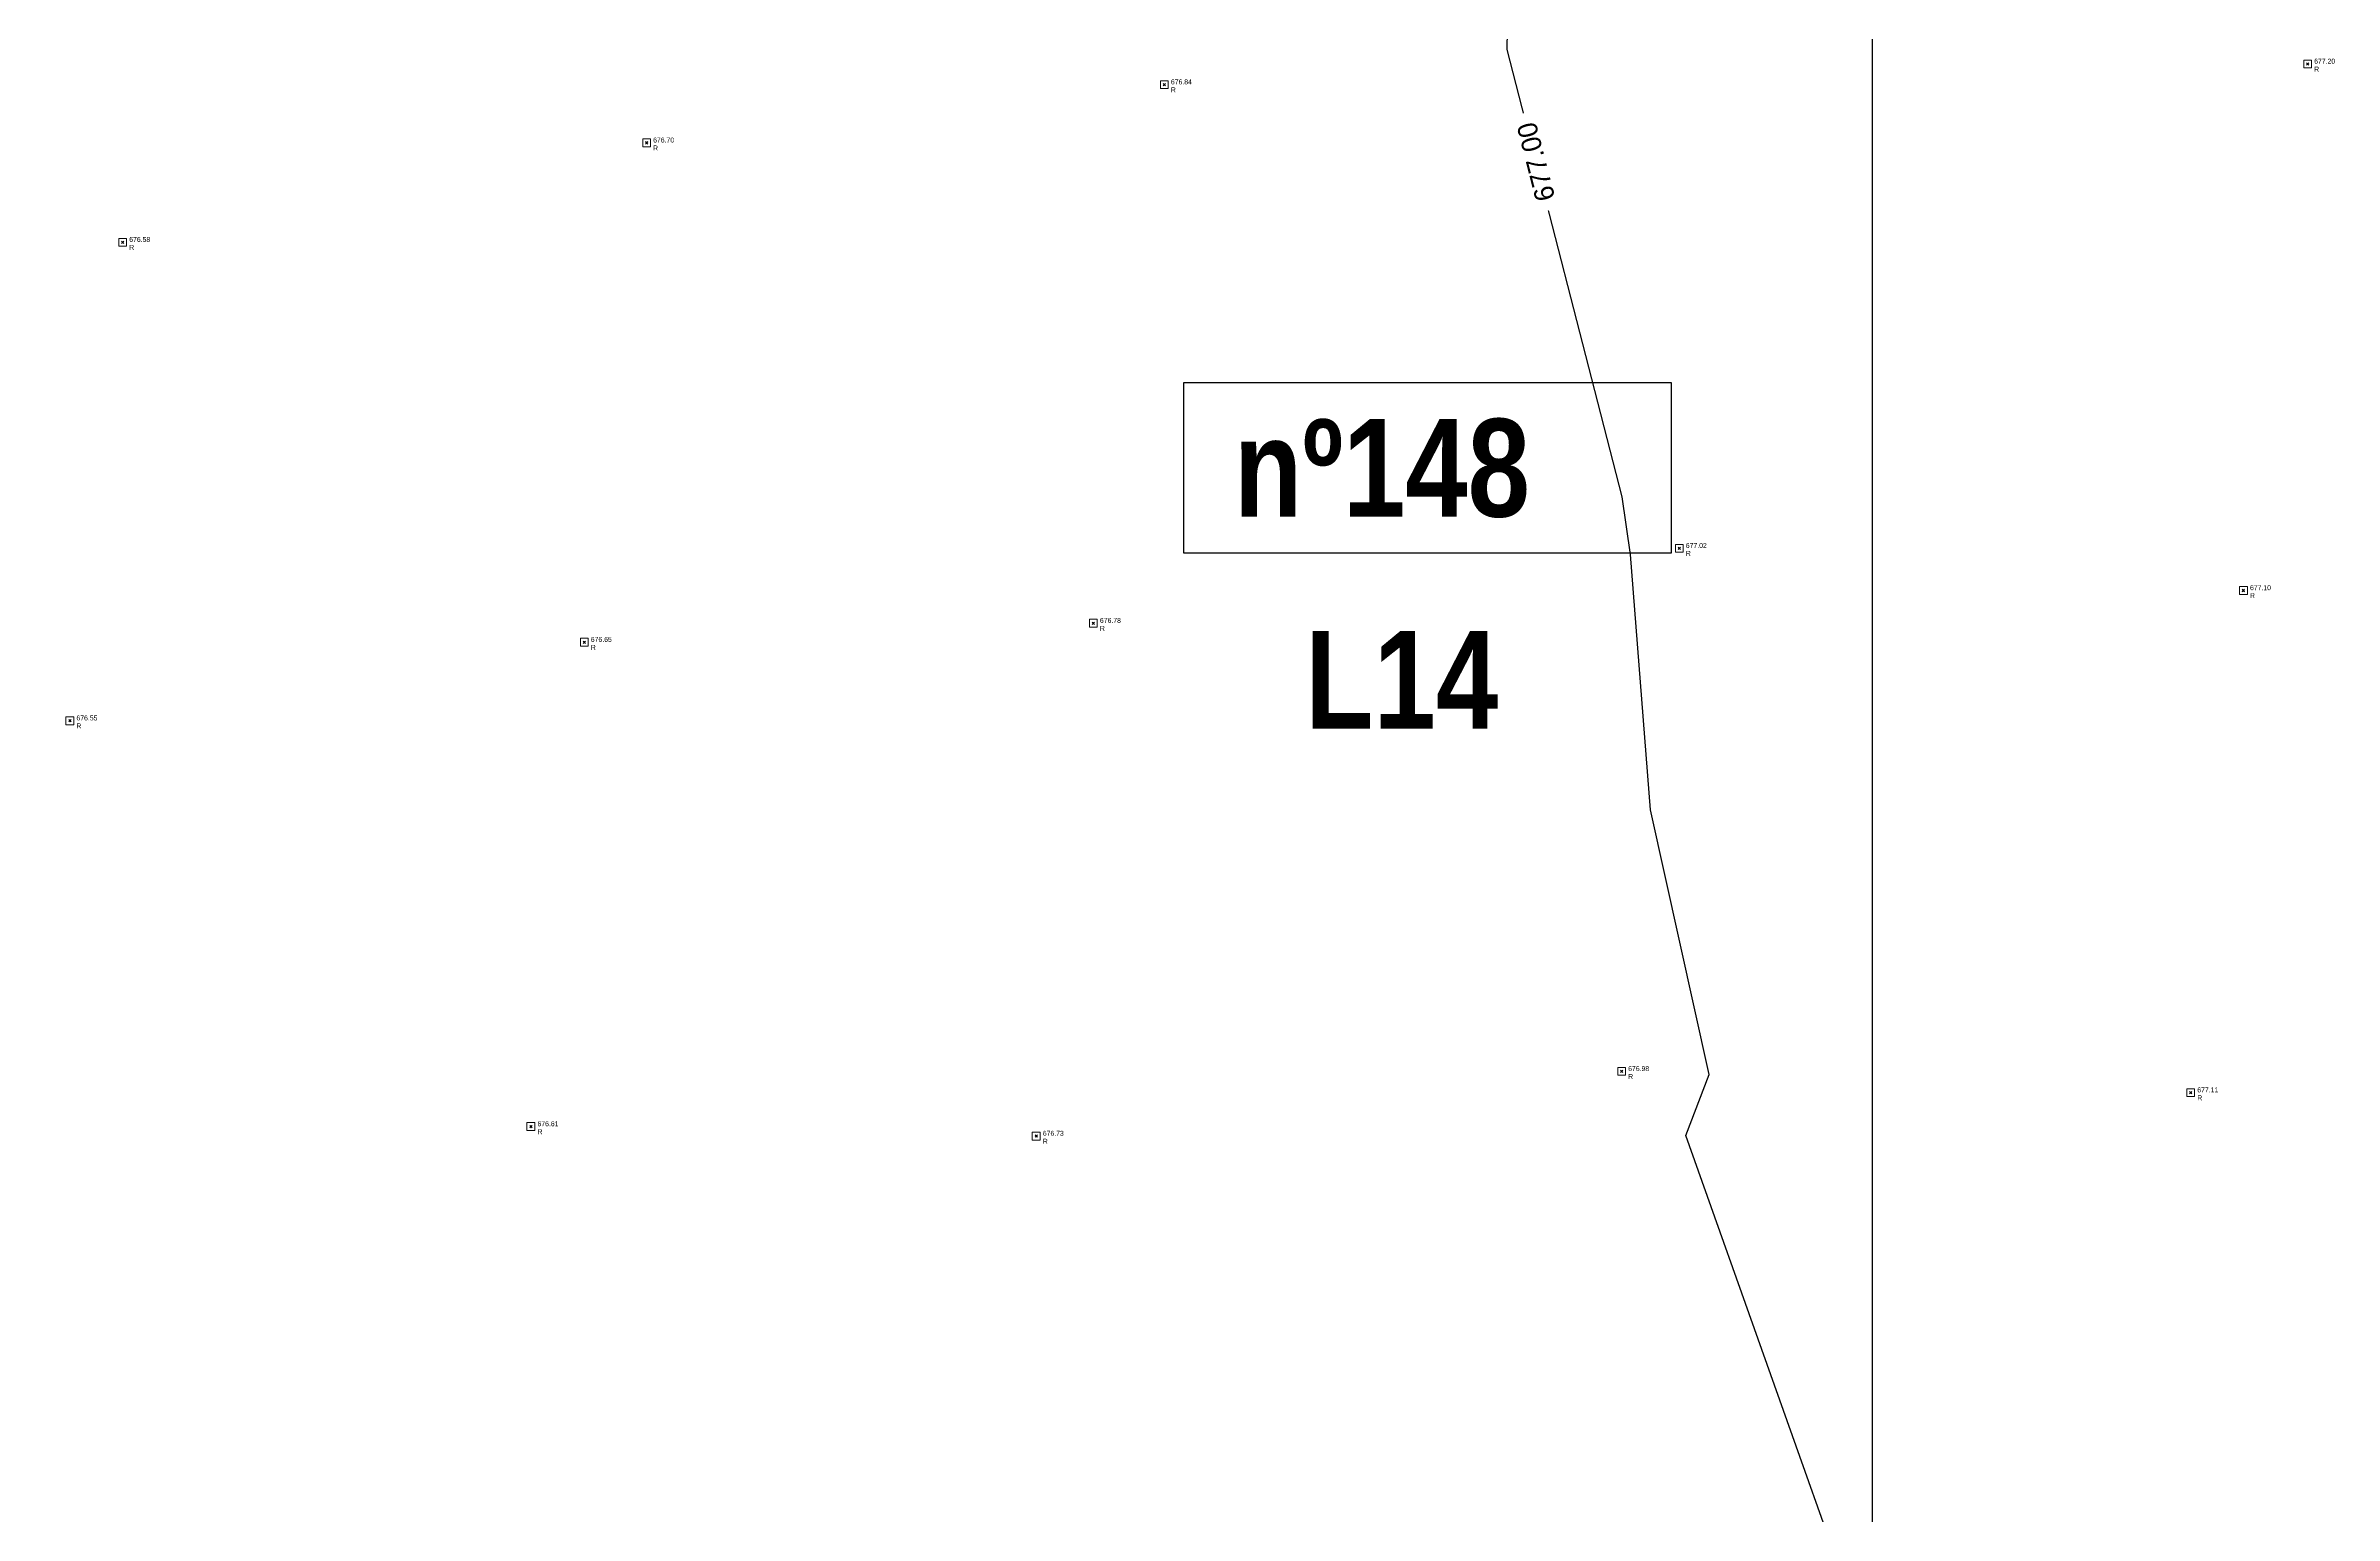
# Model space of a CAD drawing. Extents: x 350769 to 354978, y 6304672 to 6307963.
# Drawn here: x 352353.3 to 352411.8, y 6305642.5 to 6305680 of the extents above; entities that cross this region are included whole.
import ezdxf

# ---------------------------------------------------------------- set-up
doc = ezdxf.new("R2010")
doc.units = 0
doc.header["$PDMODE"] = 35
doc.header["$PDSIZE"] = 0.03
for name, pattern in [('4.0 - LO RECABARREN - DESNIVEL NUEVO$0$HIDDEN', [0.375, 0.25, -0.125]), ('CONTINUOS', [0]), ('DASHED', [19.05, 12.7, -6.35])]:
    doc.linetypes.add(name, pattern=pattern)
doc.layers.get('0').update_dxf_attribs({"linetype": 'CONTINUOUS'})
for name, color, linetype in [('03_S2_Pav ext_Borde vereda', 7, 'CONTINUOUS'), ('1-coordenadas', 8, 'CONTINUOUS'), ('C-TINN', 5, 'CONTINUOUS'), ('C-TOPO-MINR', 8, 'CONTINUOUS'), ('V-NODE DIC 2005', 4, 'CONTINUOUS'), ('V-NODE-TEXT DIC 2005', 2, 'CONTINUOUS')]:
    doc.layers.add(name, color=color, linetype=linetype)
doc.layers.add('0_ASD_TOPOGRAFIA_ELEMENTOS', color=9, linetype='CONTINUOS', lineweight=5, true_color=0xbdbdbd)
doc.styles.add('NEW TURNER_TITULOS', font='techb___.ttf')

# ---------------------------------------------------------------- blocks, each defined once
blk = doc.blocks.new('COORDENADAS')
at = {"layer": '1-coordenadas'}
blk.add_line((220, -900.625), (220, -0.625), dxfattribs=at)
blk = doc.blocks.new('A$C27410629')
blk.add_lwpolyline([(178.43, 909.698), (190.887, 909.698), (190.887, 905.338), (178.43, 905.338)], close=True)
at = {"char_height": 2.5, "attachment_point": 1, "style": 'NEW TURNER_TITULOS'}
for s, heights, insert in [('nº148', [-2.548], (179.709, 908.767)), ('L14', [-2.533], (181.532, 903.35))]:
    blk.add_mtext_dynamic_manual_height_columns(s, width=20.98523, gutter_width=12.5, heights=heights, dxfattribs=dict(at, insert=insert))
blk = doc.blocks.new('*U1327')
at = {"color": 0, "linetype": 'ByBlock', "lineweight": -2, "transparency": 16777216}
blk.add_point((0, 0), dxfattribs=at)
blk = doc.blocks.new('*U2720', base_point=(352355.322, 6305674.912))
at = {"layer": 'V-NODE-TEXT DIC 2005', "linetype": 'ByBlock', "char_height": 0.127}
for s, insert, attachment_point in [('676.58', (352355.489, 6305674.983), 4), ('R', (352355.489, 6305674.844), 1)]:
    blk.add_mtext(s, dxfattribs=dict(at, insert=insert, attachment_point=attachment_point))
blk = doc.blocks.new('*U2721', base_point=(352355.322, 6305674.912))
at = {"layer": 'V-NODE-TEXT DIC 2005', "color": 2, "lineweight": -2}
blk.add_blockref('*U2720', (352355.322, 6305674.912), dxfattribs=at)
blk = doc.blocks.new('*U2708', base_point=(352353.972, 6305662.682))
at = {"layer": 'V-NODE-TEXT DIC 2005', "linetype": 'ByBlock', "char_height": 0.127}
for s, insert, attachment_point in [('676.55', (352354.139, 6305662.753), 4), ('R', (352354.139, 6305662.614), 1)]:
    blk.add_mtext(s, dxfattribs=dict(at, insert=insert, attachment_point=attachment_point))
blk = doc.blocks.new('*U2709', base_point=(352353.972, 6305662.682))
at = {"layer": 'V-NODE-TEXT DIC 2005', "color": 2, "lineweight": -2}
blk.add_blockref('*U2708', (352353.972, 6305662.682), dxfattribs=at)
blk = doc.blocks.new('*U2696', base_point=(352393.637, 6305653.724))
at = {"layer": 'V-NODE-TEXT DIC 2005', "linetype": 'ByBlock', "char_height": 0.127}
for s, insert, attachment_point in [('676.98', (352393.804, 6305653.795), 4), ('R', (352393.804, 6305653.656), 1)]:
    blk.add_mtext(s, dxfattribs=dict(at, insert=insert, attachment_point=attachment_point))
blk = doc.blocks.new('*U2697', base_point=(352393.637, 6305653.724))
at = {"layer": 'V-NODE-TEXT DIC 2005', "color": 2, "lineweight": -2}
blk.add_blockref('*U2696', (352393.637, 6305653.724), dxfattribs=at)
blk = doc.blocks.new('*U2694', base_point=(352411.171, 6305679.471))
at = {"layer": 'V-NODE-TEXT DIC 2005', "linetype": 'ByBlock', "char_height": 0.127}
for s, insert, attachment_point in [('677.20', (352411.338, 6305679.542), 4), ('R', (352411.338, 6305679.403), 1)]:
    blk.add_mtext(s, dxfattribs=dict(at, insert=insert, attachment_point=attachment_point))
blk = doc.blocks.new('*U2695', base_point=(352411.171, 6305679.471))
at = {"layer": 'V-NODE-TEXT DIC 2005', "color": 2, "lineweight": -2}
blk.add_blockref('*U2694', (352411.171, 6305679.471), dxfattribs=at)
blk = doc.blocks.new('*U2692', base_point=(352395.11, 6305667.093))
at = {"layer": 'V-NODE-TEXT DIC 2005', "linetype": 'ByBlock', "char_height": 0.127}
for s, insert, attachment_point in [('677.02', (352395.277, 6305667.164), 4), ('R', (352395.277, 6305667.025), 1)]:
    blk.add_mtext(s, dxfattribs=dict(at, insert=insert, attachment_point=attachment_point))
blk = doc.blocks.new('*U2693', base_point=(352395.11, 6305667.093))
at = {"layer": 'V-NODE-TEXT DIC 2005', "color": 2, "lineweight": -2}
blk.add_blockref('*U2692', (352395.11, 6305667.093), dxfattribs=at)
blk = doc.blocks.new('*U2690', base_point=(352409.531, 6305666.015))
at = {"layer": 'V-NODE-TEXT DIC 2005', "linetype": 'ByBlock', "char_height": 0.127}
for s, insert, attachment_point in [('677.10', (352409.698, 6305666.086), 4), ('R', (352409.698, 6305665.947), 1)]:
    blk.add_mtext(s, dxfattribs=dict(at, insert=insert, attachment_point=attachment_point))
blk = doc.blocks.new('*U2691', base_point=(352409.531, 6305666.015))
at = {"layer": 'V-NODE-TEXT DIC 2005', "color": 2, "lineweight": -2}
blk.add_blockref('*U2690', (352409.531, 6305666.015), dxfattribs=at)
blk = doc.blocks.new('*U2688', base_point=(352408.185, 6305653.181))
at = {"layer": 'V-NODE-TEXT DIC 2005', "linetype": 'ByBlock', "char_height": 0.127}
for s, insert, attachment_point in [('677.11', (352408.352, 6305653.252), 4), ('R', (352408.352, 6305653.113), 1)]:
    blk.add_mtext(s, dxfattribs=dict(at, insert=insert, attachment_point=attachment_point))
blk = doc.blocks.new('*U2689', base_point=(352408.185, 6305653.181))
at = {"layer": 'V-NODE-TEXT DIC 2005', "color": 2, "lineweight": -2}
blk.add_blockref('*U2688', (352408.185, 6305653.181), dxfattribs=at)
blk = doc.blocks.new('*U2672', base_point=(352380.134, 6305665.177))
at = {"layer": 'V-NODE-TEXT DIC 2005', "linetype": 'ByBlock', "char_height": 0.127}
for s, insert, attachment_point in [('676.78', (352380.301, 6305665.248), 4), ('R', (352380.301, 6305665.109), 1)]:
    blk.add_mtext(s, dxfattribs=dict(at, insert=insert, attachment_point=attachment_point))
blk = doc.blocks.new('*U2673', base_point=(352380.134, 6305665.177))
at = {"layer": 'V-NODE-TEXT DIC 2005', "color": 2, "lineweight": -2}
blk.add_blockref('*U2672', (352380.134, 6305665.177), dxfattribs=at)
blk = doc.blocks.new('*U2670', base_point=(352365.758, 6305652.312))
at = {"layer": 'V-NODE-TEXT DIC 2005', "linetype": 'ByBlock', "char_height": 0.127}
for s, insert, attachment_point in [('676.61', (352365.925, 6305652.383), 4), ('R', (352365.925, 6305652.244), 1)]:
    blk.add_mtext(s, dxfattribs=dict(at, insert=insert, attachment_point=attachment_point))
blk = doc.blocks.new('*U2671', base_point=(352365.758, 6305652.312))
at = {"layer": 'V-NODE-TEXT DIC 2005', "color": 2, "lineweight": -2}
blk.add_blockref('*U2670', (352365.758, 6305652.312), dxfattribs=at)
blk = doc.blocks.new('*U2668', base_point=(352378.675, 6305652.069))
at = {"layer": 'V-NODE-TEXT DIC 2005', "linetype": 'ByBlock', "char_height": 0.127}
for s, insert, attachment_point in [('676.73', (352378.842, 6305652.14), 4), ('R', (352378.842, 6305652.001), 1)]:
    blk.add_mtext(s, dxfattribs=dict(at, insert=insert, attachment_point=attachment_point))
blk = doc.blocks.new('*U2669', base_point=(352378.675, 6305652.069))
at = {"layer": 'V-NODE-TEXT DIC 2005', "color": 2, "lineweight": -2}
blk.add_blockref('*U2668', (352378.675, 6305652.069), dxfattribs=at)
blk = doc.blocks.new('*U2666', base_point=(352367.12, 6305664.69))
at = {"layer": 'V-NODE-TEXT DIC 2005', "linetype": 'ByBlock', "char_height": 0.127}
for s, insert, attachment_point in [('676.65', (352367.287, 6305664.761), 4), ('R', (352367.287, 6305664.622), 1)]:
    blk.add_mtext(s, dxfattribs=dict(at, insert=insert, attachment_point=attachment_point))
blk = doc.blocks.new('*U2667', base_point=(352367.12, 6305664.69))
at = {"layer": 'V-NODE-TEXT DIC 2005', "color": 2, "lineweight": -2}
blk.add_blockref('*U2666', (352367.12, 6305664.69), dxfattribs=at)
blk = doc.blocks.new('*U2664', base_point=(352368.713, 6305677.453))
at = {"layer": 'V-NODE-TEXT DIC 2005', "linetype": 'ByBlock', "char_height": 0.127}
for s, insert, attachment_point in [('676.70', (352368.88, 6305677.524), 4), ('R', (352368.88, 6305677.385), 1)]:
    blk.add_mtext(s, dxfattribs=dict(at, insert=insert, attachment_point=attachment_point))
blk = doc.blocks.new('*U2665', base_point=(352368.713, 6305677.453))
at = {"layer": 'V-NODE-TEXT DIC 2005', "color": 2, "lineweight": -2}
blk.add_blockref('*U2664', (352368.713, 6305677.453), dxfattribs=at)
blk = doc.blocks.new('*U2660', base_point=(352381.947, 6305678.94))
at = {"layer": 'V-NODE-TEXT DIC 2005', "linetype": 'ByBlock', "char_height": 0.127}
for s, insert, attachment_point in [('676.84', (352382.114, 6305679.011), 4), ('R', (352382.114, 6305678.872), 1)]:
    blk.add_mtext(s, dxfattribs=dict(at, insert=insert, attachment_point=attachment_point))
blk = doc.blocks.new('*U2661', base_point=(352381.947, 6305678.94))
at = {"layer": 'V-NODE-TEXT DIC 2005', "color": 2, "lineweight": -2}
blk.add_blockref('*U2660', (352381.947, 6305678.94), dxfattribs=at)
blk = doc.blocks.new('TOPOGRAFIA')
at = {"layer": '1-coordenadas', "color": 9, "linetype": '4.0 - LO RECABARREN - DESNIVEL NUEVO$0$HIDDEN', "lineweight": 0, "ltscale": 50, "true_color": 0xbdbdbd}
blk.add_line((390400, 6302300), (390400, 6303200), dxfattribs=at)
at = {"layer": 'C-TINN', "color": 9, "linetype": 'Continuous', "lineweight": 0, "true_color": 0xbdbdbd}
for points, elevation in [([(390411.02, 6302679.451), (390411.02, 6302679.651), (390411.22, 6302679.651), (390411.22, 6302679.451), (390411.02, 6302679.451)], 677.2), ([(390381.795, 6302678.922), (390381.795, 6302679.122), (390381.995, 6302679.122), (390381.995, 6302678.922), (390381.795, 6302678.922)], 676.84), ([(390368.562, 6302677.435), (390368.562, 6302677.635), (390368.762, 6302677.635), (390368.762, 6302677.435), (390368.562, 6302677.435)], 676.7), ([(390355.17, 6302674.895), (390355.17, 6302675.095), (390355.37, 6302675.095), (390355.37, 6302674.895), (390355.17, 6302674.895)], 676.58), ([(390394.957, 6302667.074), (390394.957, 6302667.274), (390395.157, 6302667.274), (390395.157, 6302667.074), (390394.957, 6302667.074)], 677.02), ([(390409.379, 6302665.996), (390409.379, 6302666.196), (390409.579, 6302666.196), (390409.579, 6302665.996), (390409.379, 6302665.996)], 677.1), ([(390366.968, 6302664.673), (390366.968, 6302664.873), (390367.168, 6302664.873), (390367.168, 6302664.673), (390366.968, 6302664.673)], 676.65), ([(390379.981, 6302665.159), (390379.981, 6302665.359), (390380.181, 6302665.359), (390380.181, 6302665.159), (390379.981, 6302665.159)], 676.78), ([(390353.819, 6302662.666), (390353.819, 6302662.866), (390354.019, 6302662.866), (390354.019, 6302662.666), (390353.819, 6302662.666)], 676.55), ([(390393.484, 6302653.705), (390393.484, 6302653.905), (390393.684, 6302653.905), (390393.684, 6302653.705), (390393.484, 6302653.705)], 676.98), ([(390408.031, 6302653.161), (390408.031, 6302653.361), (390408.231, 6302653.361), (390408.231, 6302653.161), (390408.031, 6302653.161)], 677.11), ([(390365.604, 6302652.295), (390365.604, 6302652.495), (390365.804, 6302652.495), (390365.804, 6302652.295), (390365.604, 6302652.295)], 676.61), ([(390378.521, 6302652.051), (390378.521, 6302652.251), (390378.721, 6302652.251), (390378.721, 6302652.051), (390378.521, 6302652.051)], 676.73)]:
    blk.add_lwpolyline(points, dxfattribs=dict(at, elevation=elevation))
for p in [(390411.12, 6302679.551, 677.2), (390381.895, 6302679.022, 676.84), (390368.662, 6302677.535, 676.7), (390355.27, 6302674.995, 676.58), (390395.057, 6302667.174, 677.02), (390409.479, 6302666.096, 677.1), (390380.081, 6302665.259, 676.78), (390367.068, 6302664.773, 676.65), (390353.919, 6302662.766, 676.55), (390393.584, 6302653.805, 676.98), (390408.131, 6302653.261, 677.11), (390365.704, 6302652.395, 676.61), (390378.621, 6302652.151, 676.73)]:
    blk.add_point(p, dxfattribs=at)
at = {"layer": 'C-TOPO-MINR', "color": 9, "linetype": 'Continuous', "lineweight": -3, "true_color": 0xbdbdbd, "elevation": 677}
blk.add_lwpolyline([(390399.568, 6302639.93), (390395.228, 6302652.165), (390395.822, 6302653.722), (390394.321, 6302660.49), (390393.809, 6302667.014), (390393.595, 6302668.49), (390390.66, 6302679.921), (390390.771, 6302686.157), (390391.181, 6302693.965), (390388.92, 6302695.209), (390383.485, 6302692.864), (390372.539, 6302690.779), (390370.213, 6302690.547), (390367.678, 6302690.218), (390357.21, 6302688.722), (390354.267, 6302688.585), (390347.022, 6302689.186)], dxfattribs=at)
at = {"layer": 'V-NODE DIC 2005', "color": 9, "lineweight": 0, "true_color": 0xbdbdbd, "rotation": 359.9963883938062}
for p in [(390411.12, 6302679.551), (390381.896, 6302679.022), (390368.661, 6302677.536), (390355.27, 6302674.995), (390395.058, 6302667.174), (390409.479, 6302666.095), (390380.082, 6302665.259), (390367.068, 6302664.773), (390353.92, 6302662.766), (390393.584, 6302653.805), (390408.132, 6302653.261), (390365.705, 6302652.395), (390378.622, 6302652.151)]:
    blk.add_blockref('*U1327', p, dxfattribs=at)
at = {"layer": 'V-NODE-TEXT DIC 2005', "color": 9, "lineweight": 0, "true_color": 0xbdbdbd, "rotation": 359.9963883938062}
for name, p in [('*U2695', (390411.12, 6302679.551)), ('*U2661', (390381.896, 6302679.022)), ('*U2665', (390368.661, 6302677.536)), ('*U2721', (390355.27, 6302674.995)), ('*U2693', (390395.058, 6302667.174)), ('*U2691', (390409.479, 6302666.095)), ('*U2667', (390367.068, 6302664.773)), ('*U2673', (390380.082, 6302665.259)), ('*U2709', (390353.92, 6302662.766)), ('*U2697', (390393.584, 6302653.805)), ('*U2689', (390408.132, 6302653.261)), ('*U2671', (390365.705, 6302652.395)), ('*U2669', (390378.622, 6302652.151))]:
    blk.add_blockref(name, p, dxfattribs=at)
at = {"layer": 'C-TOPO-MINR', "color": 9, "linetype": 'Continuous', "lineweight": 0, "true_color": 0xbdbdbd, "insert": (390391.397, 6302677.05, 677), "char_height": 0.5, "width": 2.50095, "attachment_point": 5, "rotation": 104.39985, "bg_fill": 3, "box_fill_scale": 1.0635, "bg_fill_color": 9, "bg_fill_true_color": 13158600, "bg_fill_transparency": 0}
blk.add_mtext('677.00', dxfattribs=at)

msp = doc.modelspace()

# ---------------------------------------------------------------- block references
at = {"color": 252, "linetype": 'DASHED'}
msp.add_blockref('COORDENADAS', (352180, 6306200.625), dxfattribs=at)
at = {"layer": '03_S2_Pav ext_Borde vereda', "linetype": 'Continuous'}
msp.add_blockref('A$C27410629', (352203.962, 6304761.714), dxfattribs=at)

# ---------------------------------------------------------------- next in the draw order: block references
at = {"layer": '0_ASD_TOPOGRAFIA_ELEMENTOS', "color": 30, "true_color": 0xf26507}
msp.add_blockref('TOPOGRAFIA', (-38000, 3000), dxfattribs=at)

doc.saveas('drawing.dxf')
